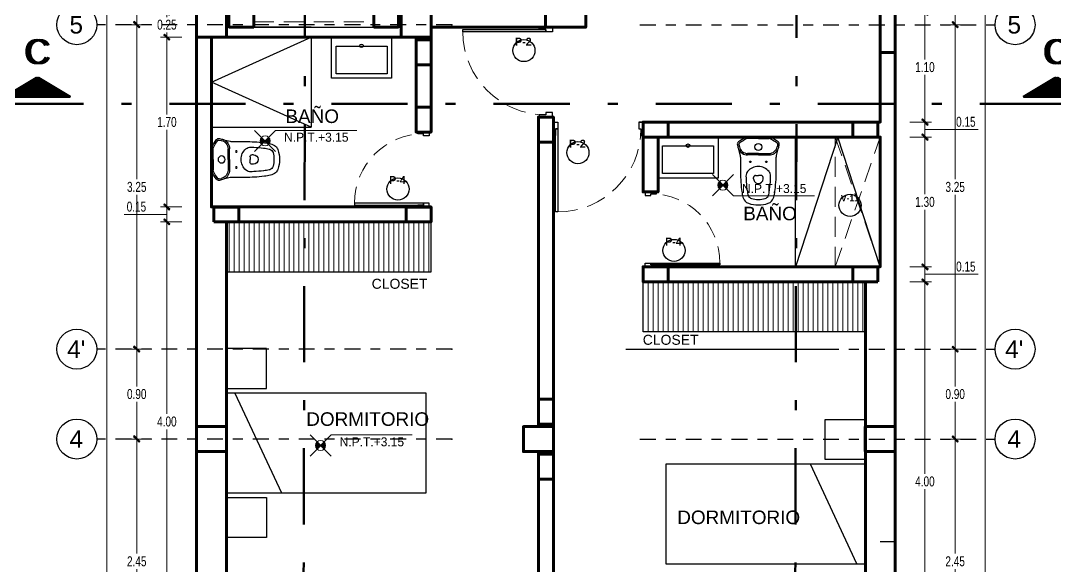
# Model space of a CAD drawing. Header units: millimetres. Extents: x 10612.9 to 10705, y -16533.4 to -16503.9.
# Drawn here: x 10623.36 to 10633.73, y -16522.4 to -16516.94 of the extents above; entities that cross this region are included whole.
import ezdxf
from ezdxf.enums import TextEntityAlignment as Align

# ---------------------------------------------------------------- set-up
doc = ezdxf.new("R2010")
doc.units = ezdxf.units.MM
for name, pattern in [('DASHDOTX2', [50.8, 25.4, -12.7, 0, -12.7]), ('HIDDEN', [0.375, 0.25, -0.125]), ('Punto & Rayas', [0.335139, 0.15875, -0.088194, 0, -0.088194])]:
    doc.linetypes.add(name, pattern=pattern)
doc.layers.add('0.2', color=2, linetype='Continuous')
doc.layers.add('Nuevo_Estructura - Forjados', color=7, linetype='Continuous')
for name, color, linetype, lineweight in [('0.6', 252, 'Continuous', 50), ('01_GRIS 250', 250, 'Continuous', 9), ('COLUMNAS', 6, 'Continuous', 20), ('Muro Alto', 1, 'Continuous', 80), ('Muro sin techar', 160, 'Continuous', 40), ('p2', 53, 'Continuous', 20), ('TEXTO AMBIENTES', 7, 'Continuous', 9)]:
    doc.layers.add(name, color=color, linetype=linetype, lineweight=lineweight)
doc.layers.add('Nuevo_Estructura - Forjados_Pluma_Nº__209', color=7, linetype='Continuous', lineweight=30, true_color=0x3e4f7b)
doc.layers.add('Nuevo_Estructura - Forjados_Pluma_Nº__219', color=7, linetype='Continuous', lineweight=13, true_color=0x404b6a)
doc.styles.add('arial narrow', font='ARIALNI.TTF')
doc.styles.add('Estilo_Generado_1', font='arial.ttf')
doc.styles.add('mahico', font='GOTHIC.TTF', dxfattribs={"width": 0.75})
doc.styles.add('style1', font='arial.ttf')
doc.styles.add('stylus', font='stylu.ttf')
doc.styles.add('TEXTO PRINCIPAL', font='swissek.ttf', dxfattribs={"height": 0.15})
doc.dimstyles.new('Copia de 50 P', dxfattribs={"dimtxt": 0.1, "dimasz": 0.01, "dimexe": 0.065, "dimexo": 0.0625, "dimgap": 0.025, "dimtad": 1, "dimtih": 1, "dimtoh": 1, "dimzin": 0, "dimdsep": 46, "dimtxsty": 'mahico', "dimblk": 'pa cotas', "dimcen": 0.09, "dimdle": 0.3, "dimclrd": 256, "dimclre": 256, "dimclrt": 256, "dimadec": 0, "dimazin": 0, "dimtfac": 1, "dimtofl": 0, "dimtmove": 0, "dimatfit": 3, "dimfxl": 0.15, "dimfxlon": 1, "dimtolj": 1, "dimtzin": 0, "dimlwd": 5, "dimlwe": 5, "dimarcsym": 0})

# ---------------------------------------------------------------- blocks, each defined once
blk = doc.blocks.new('puertas sss')
at = {"color": 244, "true_color": 0x991b1e}
for p, q in [((2962.35, 159.017), (2962.215, 159.017)), ((2962.215, 159.017), (2962.215, 158.972)), ((2962.35, 159.017), (2962.215, 159.017)), ((2962.35, 158.994), (2962.35, 159.017)), ((2962.215, 158.972), (2962.282, 158.972)), ((2962.282, 158.972), (2962.282, 158.994)), ((2962.282, 158.994), (2962.35, 158.994)), ((2962.215, 158.117), (2962.215, 158.162)), ((2962.215, 158.162), (2962.282, 158.162)), ((2962.35, 158.117), (2962.215, 158.117)), ((2962.35, 158.117), (2962.215, 158.117)), ((2962.282, 158.162), (2962.282, 158.139)), ((2962.282, 158.139), (2962.282, 158.162)), ((2962.282, 158.162), (2963.115, 158.162)), ((2962.282, 158.139), (2962.35, 158.139)), ((2963.115, 158.139), (2962.282, 158.139)), ((2962.35, 158.139), (2962.35, 158.117)), ((2963.115, 158.162), (2963.115, 158.139))]:
    blk.add_line(p, q, dxfattribs=at)
at = {"color": 244, "linetype": 'HIDDEN', "lineweight": 9, "ltscale": 0.8, "true_color": 0x991b1e}
blk.add_arc((2962.282, 158.162), 0.833, 0, 90, dxfattribs=at)
blk = doc.blocks.new('dfbdb')
at = {"elevation": 0}
for points in [[(3106.067, -99.512), (3106.067, -98.842), (3106.527, -98.842), (3106.527, -99.512)], [(3106.167, -99.462), (3106.167, -98.892), (3106.477, -98.892), (3106.477, -99.462)]]:
    blk.add_lwpolyline(points, close=True, dxfattribs=at)
blk.add_circle((3106.164, -99.177, 0), 0.02)
blk = doc.blocks.new('ino')
at = {"extrusion": (-0.000695462, -1.32202e-15, 1)}
for p, q in [((2966.547, 159.634, 0), (2966.547, 159.742, 0)), ((2966.606, 159.828, 0), (2966.63, 159.823, 0)), ((2966.697, 159.634, 0), (2966.697, 159.74, 0)), ((2966.712, 159.634, 0), (2966.712, 159.74, 0)), ((2966.917, 159.661, 0), (2966.917, 159.634, 0)), ((2966.952, 159.681, 0), (2966.937, 159.681, 0)), ((2966.547, 159.634, 0), (2966.547, 159.525, 0)), ((2966.697, 159.634, 0), (2966.697, 159.527, 0)), ((2966.712, 159.634, 0), (2966.712, 159.527, 0)), ((2966.917, 159.607, 0), (2966.917, 159.634, 0)), ((2966.952, 159.587, 0), (2966.937, 159.587, 0)), ((2966.606, 159.439, 0), (2966.63, 159.444, 0))]:
    blk.add_line(p, q, dxfattribs=at)
at = {"extrusion": (-0.000695462, -1.32202e-15, 1), "elevation": -2.063}
blk.add_lwpolyline([(2967.173, 159.767, 0.105815), (2967.12, 159.792, 0.021734), (2967.06, 159.802, 0.017071), (2966.958, 159.811, 0.008371), (2966.871, 159.814), (2966.735, 159.814, -0.060284), (2966.716, 159.816), (2966.651, 159.832, 0.050432), (2966.632, 159.838), (2966.609, 159.843, 0.296342), (2966.58, 159.832, 0.045212), (2966.534, 159.755, 0.112247), (2966.531, 159.742), (2966.531, 159.634), (2966.531, 159.525, 0.112247), (2966.534, 159.513, 0.045212), (2966.58, 159.435, 0.296342), (2966.609, 159.424), (2966.632, 159.429, 0.049523), (2966.651, 159.435), (2966.652, 159.436), (2966.716, 159.451, -0.060284), (2966.735, 159.454), (2966.871, 159.454, 0.008371), (2966.958, 159.457, 0.017071), (2967.06, 159.466, 0.021734), (2967.12, 159.476, 0.105815), (2967.173, 159.501, 0.128647), (2967.195, 159.535, 0.084162), (2967.211, 159.634, 0.083997), (2967.195, 159.733, 0.128647)], format="xyb", close=True, dxfattribs=at)
at = {"extrusion": (-0.000695462, -1.32202e-15, 1)}
for centre, radius in [((2966.631, 159.634, -2.063), 0.035), ((2966.631, 159.634, -2.063), 0.035), ((2966.78, 159.714, -2.063), 0.0075), ((2966.78, 159.554, -2.063), 0.0075)]:
    blk.add_circle(centre, radius, dxfattribs=at)
for centre, radius, start, end in [((2966.559, 159.742, -2.063), 0.013, 154.382, 180), ((2966.985, 159.538, -2.063), 0.485, 144.0272, 154.382), ((2966.603, 159.816, -2.063), 0.013, 78, 144.0272), ((2966.611, 159.74, -2.063), 0.085, 0, 78), ((2966.611, 159.74, -2.063), 0.1, 0, 66.4517), ((2966.967, 159.634, -2.063), 0.14, 130.1762, 180.0038), ((2966.921, 159.687, -2.063), 0.07, 87.777, 130.0983), ((2966.825, 157.214, -2.063), 2.545, 87.0658, 87.777), ((2966.877, 158.313, -2.063), 1.445, 83.0015, 86.9136), ((2966.975, 159.107, -2.063), 0.645, 78.0475, 83.0279), ((2967.088, 159.655, -2.063), 0.085, 72.2801, 76.8274), ((2966.936, 159.661, -2.063), 0.02, 90, 180), ((2966.951, 159.634, -2.063), 0.047, 0, 90), ((2967.099, 159.689, -2.063), 0.05, 15.6837, 72.2801), ((2966.91, 159.636, -2.063), 0.246, 359.56, 15.6385), ((2966.966, 159.634, -2.063), 0.14, 180, 229.9017), ((2966.936, 159.607, -2.063), 0.02, 180, 270), ((2966.951, 159.634, -2.063), 0.047, 270, 0), ((2967.088, 159.612, -2.063), 0.085, 283.1726, 287.7199), ((2967.099, 159.579, -2.063), 0.05, 287.7199, 344.3163), ((2966.911, 159.631, -2.063), 0.245, 344.3163, 0.4411), ((2966.559, 159.525, -2.063), 0.013, 180, 205.618), ((2966.985, 159.729, -2.063), 0.485, 205.618, 215.9728), ((2966.603, 159.452, -2.063), 0.013, 215.9728, 282), ((2966.611, 159.527, -2.063), 0.085, 282, 0), ((2966.611, 159.527, -2.063), 0.1, 293.3405, 0), ((2966.921, 159.58, -2.063), 0.07, 229.9017, 272.223), ((2966.825, 162.053, -2.063), 2.545, 272.223, 272.9342), ((2966.877, 160.954, -2.063), 1.445, 273.0864, 276.9985), ((2966.975, 160.16, -2.063), 0.645, 276.9721, 281.9525)]:
    blk.add_arc(centre, radius, start, end, dxfattribs=at)
blk = doc.blocks.new('A$C25241A85')
at = {"layer": 'p2', "lineweight": 9}
h = blk.add_hatch(color=256, dxfattribs=at)
h.paths.add_polyline_path([(0.071, 0.141, 0.198912), (0.056, 0.106, 0.198912), (0.071, 0.071), (0.106, 0.106)])
h.paths.add_polyline_path([(0.106, 0.106), (0.141, 0.071, 0.198912), (0.156, 0.106, 0.198912), (0.141, 0.141)])
at = {"layer": 'p2'}
blk.add_line((0.212, 0), (0, 0.212), dxfattribs=at)
blk.add_lwpolyline([(1.024, 0.212), (0.212, 0.212), (0, 0)], dxfattribs=at)
blk.add_circle((0.106, 0.106), 0.05, dxfattribs=at)
blk = doc.blocks.new('REVREER')
at = {"layer": 'COLUMNAS', "color": 1, "lineweight": 80, "ltscale": 0.2}
for points in [[(10629.823, -16637.704), (10630.123, -16637.704), (10630.123, -16637.954), (10629.823, -16637.954)], [(10631.873, -16637.704), (10632.173, -16637.704), (10632.173, -16637.954), (10631.873, -16637.954)], [(10633.321, -16637.704), (10633.321, -16637.854), (10633.723, -16637.854), (10633.723, -16637.704)], [(10636.673, -16638.106), (10636.823, -16638.106), (10636.823, -16637.704), (10636.673, -16637.704)], [(10630.123, -16641.854), (10629.823, -16641.854), (10629.823, -16642.104), (10630.123, -16642.104)], [(10633.098, -16641.854), (10633.398, -16641.854), (10633.398, -16642.104), (10633.098, -16642.104)], [(10636.823, -16641.854), (10636.523, -16641.854), (10636.523, -16642.104), (10636.823, -16642.104)]]:
    blk.add_lwpolyline(points, close=True, dxfattribs=at)
at = {"layer": 'Muro Alto', "color": 6, "linetype": 'HIDDEN', "lineweight": 60}
for points in [[(10630.398, -16637.854), (10630.398, -16637.704), (10630.148, -16637.704), (10630.148, -16637.854)], [(10631.848, -16637.854), (10631.848, -16637.704), (10631.598, -16637.704), (10631.598, -16637.854)], [(10632.024, -16638.229), (10632.174, -16638.229), (10632.174, -16637.979), (10632.024, -16637.979)], [(10632.023, -16638.904), (10632.173, -16638.904), (10632.173, -16638.654), (10632.023, -16638.654)], [(10633.248, -16639.004), (10633.398, -16639.004), (10633.398, -16638.754), (10633.248, -16638.754)], [(10634.548, -16638.954), (10634.548, -16638.804), (10634.298, -16638.804), (10634.298, -16638.954)], [(10636.648, -16638.954), (10636.648, -16638.804), (10636.398, -16638.804), (10636.398, -16638.954)], [(10630.248, -16639.804), (10630.248, -16639.654), (10629.998, -16639.654), (10629.998, -16639.804)], [(10632.173, -16639.804), (10632.173, -16639.654), (10631.923, -16639.654), (10631.923, -16639.804)], [(10634.548, -16640.404), (10634.548, -16640.254), (10634.298, -16640.254), (10634.298, -16640.404)], [(10636.648, -16640.404), (10636.648, -16640.254), (10636.398, -16640.254), (10636.398, -16640.404)], [(10633.248, -16641.829), (10633.398, -16641.829), (10633.398, -16641.579), (10633.248, -16641.579)], [(10633.248, -16642.379), (10633.398, -16642.379), (10633.398, -16642.129), (10633.248, -16642.129)]]:
    blk.add_lwpolyline(points, close=True, dxfattribs=at)
blk = doc.blocks.new('*X335')
at = {"color": 0}
for p, q in [((-18.3713, 8.7321), (-18.3299, 8.7735)), ((-18.366, 8.7409), (-18.3299, 8.777)), ((-18.3607, 8.7498), (-18.3299, 8.7806)), ((-18.3554, 8.7586), (-18.3299, 8.7841)), ((-18.3501, 8.7674), (-18.3299, 8.7877)), ((-18.3448, 8.7763), (-18.3299, 8.7912)), ((-18.3395, 8.7851), (-18.3299, 8.7947)), ((-18.3342, 8.794), (-18.3299, 8.7983)), ((-18.3892, 8.7), (-18.3299, 8.7594)), ((-18.3879, 8.6978), (-18.3299, 8.7558)), ((-18.3872, 8.7056), (-18.3299, 8.7629)), ((-18.3866, 8.6956), (-18.3299, 8.7523)), ((-18.3853, 8.6934), (-18.3299, 8.7488)), ((-18.3839, 8.6912), (-18.3299, 8.7452)), ((-18.3826, 8.689), (-18.3299, 8.7417)), ((-18.3819, 8.7144), (-18.3299, 8.7664)), ((-18.3766, 8.7232), (-18.3299, 8.77)), ((-18.3813, 8.6868), (-18.3299, 8.7382)), ((-18.3799, 8.6846), (-18.3299, 8.7346)), ((-18.3786, 8.6824), (-18.3299, 8.7311)), ((-18.3773, 8.6801), (-18.3299, 8.7276)), ((-18.376, 8.6779), (-18.3299, 8.724)), ((-18.3746, 8.6757), (-18.3299, 8.7205)), ((-18.3733, 8.6735), (-18.3299, 8.7169)), ((-18.372, 8.6713), (-18.3299, 8.7134)), ((-18.3707, 8.6691), (-18.3299, 8.7099)), ((-18.3693, 8.6669), (-18.3299, 8.7063)), ((-18.368, 8.6647), (-18.3299, 8.7028)), ((-18.3667, 8.6625), (-18.3299, 8.6993)), ((-18.3654, 8.6603), (-18.3299, 8.6957)), ((-18.364, 8.658), (-18.3299, 8.6922)), ((-18.3627, 8.6558), (-18.3299, 8.6887)), ((-18.3614, 8.6536), (-18.3299, 8.6851)), ((-18.3601, 8.6514), (-18.3299, 8.6816)), ((-18.3587, 8.6492), (-18.3299, 8.6781)), ((-18.3574, 8.647), (-18.3299, 8.6745)), ((-18.3561, 8.6448), (-18.3299, 8.671)), ((-18.3548, 8.6426), (-18.3299, 8.6674)), ((-18.3534, 8.6404), (-18.3299, 8.6639)), ((-18.3521, 8.6382), (-18.3299, 8.6604)), ((-18.3508, 8.6359), (-18.3299, 8.6568)), ((-18.3495, 8.6337), (-18.3299, 8.6533)), ((-18.3481, 8.6315), (-18.3299, 8.6498)), ((-18.3468, 8.6293), (-18.3299, 8.6462)), ((-18.3455, 8.6271), (-18.3299, 8.6427)), ((-18.3442, 8.6249), (-18.3299, 8.6392)), ((-18.3428, 8.6227), (-18.3299, 8.6356)), ((-18.3415, 8.6205), (-18.3299, 8.6321)), ((-18.3402, 8.6183), (-18.3299, 8.6286)), ((-18.3388, 8.6161), (-18.3299, 8.625)), ((-18.3375, 8.6139), (-18.3299, 8.6215)), ((-18.3362, 8.6116), (-18.3299, 8.6179)), ((-18.3349, 8.6094), (-18.3299, 8.6144)), ((-18.3335, 8.6072), (-18.3299, 8.6109)), ((-18.3322, 8.605), (-18.3299, 8.6073)), ((-18.3309, 8.6028), (-18.3299, 8.6038))]:
    blk.add_line(p, q, dxfattribs=at)
blk = doc.blocks.new('INDC')
at = {"layer": '0.6', "linetype": 'DASHDOTX2', "ltscale": 0.005}
blk.add_line((-0.0202, -0.0891), (-0.0202, 0.0893), dxfattribs=at)
at = {"layer": '0.6'}
blk.add_lwpolyline([(0, 0.0909), (0, -0.0909), (0.0545, 0)], close=True, dxfattribs=at)
at = {"xscale": -0.9085966123466278, "yscale": 0.9085966123466278, "zscale": 0.9085966123460401}
blk.add_blockref('*X335', (-16.6545, -7.9058), dxfattribs=at)
blk = doc.blocks.new('hjygfvdc')
at = {"layer": '0.6', "linetype": 'DASHDOTX2', "ltscale": 0.03}
for p, q in [((3030.343, 68.844), (3030.397, 92.839)), ((3035.269, 68.844), (3035.323, 92.839)), ((3027.388, 79.553), (3038.198, 79.553))]:
    blk.add_line(p, q, dxfattribs=at)
at = {"layer": '0.2'}
for p, xscale, yscale, zscale, rotation in [((3027.7, 79.624), 3.485268437144938, 3.485268437144938, 3.485268437144938, 90), ((3037.887, 79.624), -3.485268437144932, 3.485268437144932, 3.485268437144932, 270)]:
    blk.add_blockref('INDC', p, dxfattribs=dict(at, xscale=xscale, yscale=yscale, zscale=zscale, rotation=rotation))
at = {"color": 252, "style": 'TEXTO PRINCIPAL'}
for p in [(3027.703, 80.075), (3037.884, 80.075)]:
    blk.add_text('C', height=0.25, dxfattribs=at).set_placement(p, align=Align.MIDDLE)
blk = doc.blocks.new('pa cotas')
h = blk.add_hatch(color=256)
h.paths.add_polyline_path([(2.4, 3.1), (-3.1, -2.4), (-2.4, -3.1)])
h.paths.add_polyline_path([(3.1, 2.4), (2.4, 3.1), (-2.4, -3.1)])
blk.add_line((-2.4, -3.1), (2.4, 3.1))
blk.add_lwpolyline([(3.1, 2.4), (2.4, 3.1), (-3.1, -2.4), (-2.4, -3.1)], close=True)
blk = doc.blocks.new('*D659')
at = {"lineweight": 5, "transparency": 16777216}
for p, q in [((10599.703, -16552.193), (10599.488, -16552.193)), ((10599.553, -16552.203), (10599.553, -16562.116)), ((10599.553, -16572.183), (10599.553, -16562.271)), ((10599.553, -16572.193), (10599.488, -16572.193))]:
    blk.add_line(p, q, dxfattribs=at)
at = {"layer": 'Defpoints', "color": 0, "transparency": 16777216}
for p in [(10600.453, -16552.193), (10599.553, -16572.193), (10599.553, -16572.193)]:
    blk.add_point(p, dxfattribs=at)
at = {"lineweight": 5, "transparency": 16777216, "xscale": 0.01, "yscale": 0.01, "zscale": 0.01}
for p, rotation in [((10599.553, -16552.193), 90), ((10599.553, -16572.193), 270)]:
    blk.add_blockref('pa cotas', p, dxfattribs=dict(at, rotation=rotation))
at = {"transparency": 16777216, "insert": (10599.553, -16562.193), "char_height": 0.1, "attachment_point": 5, "style": 'mahico'}
blk.add_mtext('\\A1;20.00', dxfattribs=at)
blk = doc.blocks.new('Marcador de red estándar_2')
at = {"layer": 'Nuevo_Estructura - Forjados_Pluma_Nº__209', "color": 167, "linetype": 'Punto & Rayas', "lineweight": 30, "true_color": 0x3e4f7b}
for p, q in [((-0.942, 0), (-4.5, 0)), ((0.942, 0), (4.5, 0))]:
    blk.add_line(p, q, dxfattribs=at)
at = {"layer": 'Nuevo_Estructura - Forjados_Pluma_Nº__209', "color": 167, "linetype": 'Continuous', "lineweight": 30, "true_color": 0x3e4f7b}
for centre in [(-4.7, 0), (4.7, 0)]:
    blk.add_circle(centre, 0.2, dxfattribs=at)
at = {"layer": 'Nuevo_Estructura - Forjados_Pluma_Nº__209', "color": 167, "linetype": 'Punto & Rayas', "lineweight": 30, "true_color": 0x3e4f7b}
blk.add_point((0.942, 0), dxfattribs=at)
blk.add_point((0.942, 0), dxfattribs=at)
at = {"layer": 'Nuevo_Estructura - Forjados_Pluma_Nº__219', "color": 167, "lineweight": 13, "true_color": 0x404b6a, "style": 'Estilo_Generado_1'}
for tag, p in [('AC_MarkerText_1_0', (-4.7, -0.168)), ('AC_MarkerText_1_1', (4.7, -0.168))]:
    blk.add_attdef(tag, text='', height=0.175, rotation=180, dxfattribs=at).set_placement(p, align=Align.TOP_CENTER)
blk = doc.blocks.new('*D660')
at = {"lineweight": 5, "transparency": 16777216}
for p, q in [((10600.003, -16562.468), (10599.788, -16562.468)), ((10599.853, -16562.478), (10599.853, -16564.016)), ((10599.853, -16565.708), (10599.853, -16564.171)), ((10600.003, -16565.718), (10599.788, -16565.718))]:
    blk.add_line(p, q, dxfattribs=at)
at = {"layer": 'Defpoints', "color": 0, "transparency": 16777216}
for p in [(10600.453, -16562.468), (10599.853, -16565.718), (10600.453, -16565.718)]:
    blk.add_point(p, dxfattribs=at)
at = {"lineweight": 5, "transparency": 16777216, "xscale": 0.01, "yscale": 0.01, "zscale": 0.01}
for p, rotation in [((10599.853, -16562.468), 90), ((10599.853, -16565.718), 270)]:
    blk.add_blockref('pa cotas', p, dxfattribs=dict(at, rotation=rotation))
at = {"transparency": 16777216, "insert": (10599.853, -16564.093), "char_height": 0.1, "attachment_point": 5, "style": 'mahico'}
blk.add_mtext('\\A1;3.25', dxfattribs=at)
blk = doc.blocks.new('*D661')
at = {"lineweight": 5, "transparency": 16777216}
for p, q in [((10600.003, -16565.718), (10599.788, -16565.718)), ((10599.853, -16565.728), (10599.853, -16566.091)), ((10599.853, -16566.608), (10599.853, -16566.246)), ((10600.003, -16566.618), (10599.788, -16566.618))]:
    blk.add_line(p, q, dxfattribs=at)
at = {"layer": 'Defpoints', "color": 0, "transparency": 16777216}
for p in [(10600.453, -16565.718), (10599.853, -16566.618), (10600.453, -16566.618)]:
    blk.add_point(p, dxfattribs=at)
at = {"lineweight": 5, "transparency": 16777216, "xscale": 0.01, "yscale": 0.01, "zscale": 0.01}
for p, rotation in [((10599.853, -16565.718), 90), ((10599.853, -16566.618), 270)]:
    blk.add_blockref('pa cotas', p, dxfattribs=dict(at, rotation=rotation))
at = {"transparency": 16777216, "insert": (10599.853, -16566.168), "char_height": 0.1, "attachment_point": 5, "style": 'mahico'}
blk.add_mtext('\\A1;0.90', dxfattribs=at)
blk = doc.blocks.new('*D662')
at = {"lineweight": 5, "transparency": 16777216}
for p, q in [((10600.003, -16566.618), (10599.788, -16566.618)), ((10599.853, -16566.628), (10599.853, -16567.766)), ((10599.853, -16569.058), (10599.853, -16567.921)), ((10600.003, -16569.068), (10599.788, -16569.068))]:
    blk.add_line(p, q, dxfattribs=at)
at = {"layer": 'Defpoints', "color": 0, "transparency": 16777216}
for p in [(10600.453, -16566.618), (10599.853, -16569.068), (10600.453, -16569.068)]:
    blk.add_point(p, dxfattribs=at)
at = {"lineweight": 5, "transparency": 16777216, "xscale": 0.01, "yscale": 0.01, "zscale": 0.01}
for p, rotation in [((10599.853, -16566.618), 90), ((10599.853, -16569.068), 270)]:
    blk.add_blockref('pa cotas', p, dxfattribs=dict(at, rotation=rotation))
at = {"transparency": 16777216, "insert": (10599.853, -16567.843), "char_height": 0.1, "attachment_point": 5, "style": 'mahico'}
blk.add_mtext('\\A1;2.45', dxfattribs=at)
blk = doc.blocks.new('*D665')
at = {"lineweight": 5, "transparency": 16777216}
for p, q in [((10608.203, -16552.193), (10608.418, -16552.193)), ((10608.353, -16552.203), (10608.353, -16562.116)), ((10608.353, -16572.183), (10608.353, -16562.271)), ((10608.353, -16572.193), (10608.418, -16572.193))]:
    blk.add_line(p, q, dxfattribs=at)
at = {"layer": 'Defpoints', "color": 0, "transparency": 16777216}
for p in [(10607.453, -16552.193), (10608.353, -16572.193), (10608.353, -16572.193)]:
    blk.add_point(p, dxfattribs=at)
at = {"lineweight": 5, "transparency": 16777216, "xscale": 0.01, "yscale": 0.01, "zscale": 0.01}
for p, rotation in [((10608.353, -16552.193), 90), ((10608.353, -16572.193), 270)]:
    blk.add_blockref('pa cotas', p, dxfattribs=dict(at, rotation=rotation))
at = {"transparency": 16777216, "insert": (10608.353, -16562.193), "char_height": 0.1, "attachment_point": 5, "style": 'mahico'}
blk.add_mtext('\\A1;20.00', dxfattribs=at)
blk = doc.blocks.new('*D670')
at = {"lineweight": 5, "transparency": 16777216}
for p, q in [((10607.903, -16560.418), (10608.118, -16560.418)), ((10608.053, -16560.428), (10608.053, -16561.366)), ((10608.053, -16562.458), (10608.053, -16561.521)), ((10607.903, -16562.468), (10608.118, -16562.468))]:
    blk.add_line(p, q, dxfattribs=at)
at = {"layer": 'Defpoints', "color": 0, "transparency": 16777216}
for p in [(10607.453, -16560.418), (10607.453, -16562.468), (10608.053, -16562.468)]:
    blk.add_point(p, dxfattribs=at)
at = {"lineweight": 5, "transparency": 16777216, "xscale": 0.01, "yscale": 0.01, "zscale": 0.01}
for p, rotation in [((10608.053, -16560.418), 90), ((10608.053, -16562.468), 270)]:
    blk.add_blockref('pa cotas', p, dxfattribs=dict(at, rotation=rotation))
at = {"transparency": 16777216, "insert": (10608.053, -16561.443), "char_height": 0.1, "attachment_point": 5, "style": 'mahico'}
blk.add_mtext('\\A1;2.05', dxfattribs=at)
blk = doc.blocks.new('*D671')
at = {"lineweight": 5, "transparency": 16777216}
for p, q in [((10607.903, -16562.468), (10608.118, -16562.468)), ((10608.053, -16562.478), (10608.053, -16564.016)), ((10608.053, -16565.708), (10608.053, -16564.171)), ((10607.903, -16565.718), (10608.118, -16565.718))]:
    blk.add_line(p, q, dxfattribs=at)
at = {"layer": 'Defpoints', "color": 0, "transparency": 16777216}
for p in [(10607.453, -16562.468), (10607.453, -16565.718), (10608.053, -16565.718)]:
    blk.add_point(p, dxfattribs=at)
at = {"lineweight": 5, "transparency": 16777216, "xscale": 0.01, "yscale": 0.01, "zscale": 0.01}
for p, rotation in [((10608.053, -16562.468), 90), ((10608.053, -16565.718), 270)]:
    blk.add_blockref('pa cotas', p, dxfattribs=dict(at, rotation=rotation))
at = {"transparency": 16777216, "insert": (10608.053, -16564.093), "char_height": 0.1, "attachment_point": 5, "style": 'mahico'}
blk.add_mtext('\\A1;3.25', dxfattribs=at)
blk = doc.blocks.new('*D672')
at = {"lineweight": 5, "transparency": 16777216}
for p, q in [((10607.903, -16565.718), (10608.118, -16565.718)), ((10608.053, -16565.728), (10608.053, -16566.091)), ((10608.053, -16566.608), (10608.053, -16566.246)), ((10607.903, -16566.618), (10608.118, -16566.618))]:
    blk.add_line(p, q, dxfattribs=at)
at = {"layer": 'Defpoints', "color": 0, "transparency": 16777216}
for p in [(10607.453, -16565.718), (10607.453, -16566.618), (10608.053, -16566.618)]:
    blk.add_point(p, dxfattribs=at)
at = {"lineweight": 5, "transparency": 16777216, "xscale": 0.01, "yscale": 0.01, "zscale": 0.01}
for p, rotation in [((10608.053, -16565.718), 90), ((10608.053, -16566.618), 270)]:
    blk.add_blockref('pa cotas', p, dxfattribs=dict(at, rotation=rotation))
at = {"transparency": 16777216, "insert": (10608.053, -16566.168), "char_height": 0.1, "attachment_point": 5, "style": 'mahico'}
blk.add_mtext('\\A1;0.90', dxfattribs=at)
blk = doc.blocks.new('*D673')
at = {"lineweight": 5, "transparency": 16777216}
for p, q in [((10607.903, -16566.618), (10608.118, -16566.618)), ((10608.053, -16566.628), (10608.053, -16567.766)), ((10608.053, -16569.058), (10608.053, -16567.921)), ((10607.903, -16569.068), (10608.118, -16569.068))]:
    blk.add_line(p, q, dxfattribs=at)
at = {"layer": 'Defpoints', "color": 0, "transparency": 16777216}
for p in [(10607.453, -16566.618), (10607.453, -16569.068), (10608.053, -16569.068)]:
    blk.add_point(p, dxfattribs=at)
at = {"lineweight": 5, "transparency": 16777216, "xscale": 0.01, "yscale": 0.01, "zscale": 0.01}
for p, rotation in [((10608.053, -16566.618), 90), ((10608.053, -16569.068), 270)]:
    blk.add_blockref('pa cotas', p, dxfattribs=dict(at, rotation=rotation))
at = {"transparency": 16777216, "insert": (10608.053, -16567.843), "char_height": 0.1, "attachment_point": 5, "style": 'mahico'}
blk.add_mtext('\\A1;2.45', dxfattribs=at)
blk = doc.blocks.new('*D686')
at = {"lineweight": 5, "transparency": 16777216}
for p, q in [((10600.003, -16560.418), (10599.788, -16560.418)), ((10599.853, -16560.428), (10599.853, -16561.366)), ((10599.853, -16562.458), (10599.853, -16561.521)), ((10600.003, -16562.468), (10599.788, -16562.468))]:
    blk.add_line(p, q, dxfattribs=at)
at = {"layer": 'Defpoints', "color": 0, "transparency": 16777216}
for p in [(10600.453, -16560.418), (10599.853, -16562.468), (10600.453, -16562.468)]:
    blk.add_point(p, dxfattribs=at)
at = {"lineweight": 5, "transparency": 16777216, "xscale": 0.01, "yscale": 0.01, "zscale": 0.01}
for p, rotation in [((10599.853, -16560.418), 90), ((10599.853, -16562.468), 270)]:
    blk.add_blockref('pa cotas', p, dxfattribs=dict(at, rotation=rotation))
at = {"transparency": 16777216, "insert": (10599.853, -16561.443), "char_height": 0.1, "attachment_point": 5, "style": 'mahico'}
blk.add_mtext('\\A1;2.05', dxfattribs=at)
blk = doc.blocks.new('*D915')
at = {"lineweight": 5, "transparency": 16777216}
for p, q in [((10632.271, -16516.854), (10632.486, -16516.854)), ((10632.421, -16516.864), (10632.421, -16517.327)), ((10632.421, -16517.944), (10632.421, -16517.482)), ((10632.271, -16517.954), (10632.486, -16517.954))]:
    blk.add_line(p, q, dxfattribs=at)
at = {"layer": 'Defpoints', "color": 0, "transparency": 16777216}
for p in [(10630.473, -16516.854), (10631.948, -16517.954), (10632.421, -16517.954)]:
    blk.add_point(p, dxfattribs=at)
at = {"lineweight": 5, "transparency": 16777216, "xscale": 0.01, "yscale": 0.01, "zscale": 0.01}
for p, rotation in [((10632.421, -16516.854), 90), ((10632.421, -16517.954), 270)]:
    blk.add_blockref('pa cotas', p, dxfattribs=dict(at, rotation=rotation))
at = {"transparency": 16777216, "insert": (10632.421, -16517.404), "char_height": 0.1, "attachment_point": 5, "style": 'mahico'}
blk.add_mtext('\\A1;1.10', dxfattribs=at)
blk = doc.blocks.new('*D916')
at = {"lineweight": 5, "transparency": 16777216}
for p, q in [((10632.271, -16517.954), (10632.486, -16517.954)), ((10632.421, -16517.964), (10632.421, -16518.094)), ((10632.271, -16518.104), (10632.486, -16518.104)), ((10632.421, -16518.029), (10632.708, -16518.029)), ((10632.708, -16518.029), (10632.953, -16518.029))]:
    blk.add_line(p, q, dxfattribs=at)
at = {"layer": 'Defpoints', "color": 0, "transparency": 16777216}
for p in [(10631.948, -16517.954), (10631.973, -16518.104), (10632.421, -16518.104)]:
    blk.add_point(p, dxfattribs=at)
at = {"lineweight": 5, "transparency": 16777216, "xscale": 0.01, "yscale": 0.01, "zscale": 0.01}
for p, rotation in [((10632.421, -16517.954), 90), ((10632.421, -16518.104), 270)]:
    blk.add_blockref('pa cotas', p, dxfattribs=dict(at, rotation=rotation))
at = {"transparency": 16777216, "insert": (10632.831, -16517.952), "char_height": 0.1, "attachment_point": 5, "style": 'mahico'}
blk.add_mtext('\\A1;0.15', dxfattribs=at)
blk = doc.blocks.new('*D917')
at = {"lineweight": 5, "transparency": 16777216}
for p, q in [((10632.271, -16518.104), (10632.486, -16518.104)), ((10632.421, -16518.114), (10632.421, -16518.677)), ((10632.421, -16519.394), (10632.421, -16518.832)), ((10632.271, -16519.404), (10632.486, -16519.404))]:
    blk.add_line(p, q, dxfattribs=at)
at = {"layer": 'Defpoints', "color": 0, "transparency": 16777216}
for p in [(10631.973, -16518.104), (10631.948, -16519.404), (10632.421, -16519.404)]:
    blk.add_point(p, dxfattribs=at)
at = {"lineweight": 5, "transparency": 16777216, "xscale": 0.01, "yscale": 0.01, "zscale": 0.01}
for p, rotation in [((10632.421, -16518.104), 90), ((10632.421, -16519.404), 270)]:
    blk.add_blockref('pa cotas', p, dxfattribs=dict(at, rotation=rotation))
at = {"transparency": 16777216, "insert": (10632.421, -16518.754), "char_height": 0.1, "attachment_point": 5, "style": 'mahico'}
blk.add_mtext('\\A1;1.30', dxfattribs=at)
blk = doc.blocks.new('*D918')
at = {"lineweight": 5, "transparency": 16777216}
for p, q in [((10632.271, -16519.404), (10632.486, -16519.404)), ((10632.421, -16519.414), (10632.421, -16519.544)), ((10632.271, -16519.554), (10632.486, -16519.554)), ((10632.421, -16519.479), (10632.708, -16519.479)), ((10632.708, -16519.479), (10632.953, -16519.479))]:
    blk.add_line(p, q, dxfattribs=at)
at = {"layer": 'Defpoints', "color": 0, "transparency": 16777216}
for p in [(10631.948, -16519.404), (10631.823, -16519.554), (10632.421, -16519.554)]:
    blk.add_point(p, dxfattribs=at)
at = {"lineweight": 5, "transparency": 16777216, "xscale": 0.01, "yscale": 0.01, "zscale": 0.01}
for p, rotation in [((10632.421, -16519.404), 90), ((10632.421, -16519.554), 270)]:
    blk.add_blockref('pa cotas', p, dxfattribs=dict(at, rotation=rotation))
at = {"transparency": 16777216, "insert": (10632.831, -16519.402), "char_height": 0.1, "attachment_point": 5, "style": 'mahico'}
blk.add_mtext('\\A1;0.15', dxfattribs=at)
blk = doc.blocks.new('*D919')
at = {"lineweight": 5, "transparency": 16777216}
for p, q in [((10632.271, -16519.554), (10632.486, -16519.554)), ((10632.421, -16519.564), (10632.421, -16521.477)), ((10632.421, -16523.544), (10632.421, -16521.632)), ((10632.271, -16523.554), (10632.486, -16523.554))]:
    blk.add_line(p, q, dxfattribs=at)
at = {"layer": 'Defpoints', "color": 0, "transparency": 16777216}
for p in [(10631.823, -16519.554), (10631.823, -16523.554), (10632.421, -16523.554)]:
    blk.add_point(p, dxfattribs=at)
at = {"lineweight": 5, "transparency": 16777216, "xscale": 0.01, "yscale": 0.01, "zscale": 0.01}
for p, rotation in [((10632.421, -16519.554), 90), ((10632.421, -16523.554), 270)]:
    blk.add_blockref('pa cotas', p, dxfattribs=dict(at, rotation=rotation))
at = {"transparency": 16777216, "insert": (10632.421, -16521.554), "char_height": 0.1, "attachment_point": 5, "style": 'mahico'}
blk.add_mtext('\\A1;4.00', dxfattribs=at)
blk = doc.blocks.new('*D935')
at = {"lineweight": 5, "transparency": 16777216}
for p, q in [((10624.976, -16516.854), (10624.761, -16516.854)), ((10624.826, -16516.864), (10624.826, -16516.902)), ((10624.826, -16517.094), (10624.826, -16517.057)), ((10624.976, -16517.104), (10624.761, -16517.104))]:
    blk.add_line(p, q, dxfattribs=at)
at = {"layer": 'Defpoints', "color": 0, "transparency": 16777216}
for p in [(10625.123, -16516.854), (10624.826, -16517.104), (10625.273, -16517.104)]:
    blk.add_point(p, dxfattribs=at)
at = {"lineweight": 5, "transparency": 16777216, "xscale": 0.01, "yscale": 0.01, "zscale": 0.01}
for p, rotation in [((10624.826, -16516.854), 90), ((10624.826, -16517.104), 270)]:
    blk.add_blockref('pa cotas', p, dxfattribs=dict(at, rotation=rotation))
at = {"transparency": 16777216, "insert": (10624.826, -16516.979), "char_height": 0.1, "attachment_point": 5, "style": 'mahico'}
blk.add_mtext('\\A1;0.25', dxfattribs=at)
blk = doc.blocks.new('*D936')
at = {"lineweight": 5, "transparency": 16777216}
for p, q in [((10624.976, -16517.104), (10624.761, -16517.104)), ((10624.826, -16517.114), (10624.826, -16517.877)), ((10624.826, -16518.794), (10624.826, -16518.032)), ((10624.976, -16518.804), (10624.761, -16518.804))]:
    blk.add_line(p, q, dxfattribs=at)
at = {"layer": 'Defpoints', "color": 0, "transparency": 16777216}
for p in [(10625.273, -16517.104), (10624.826, -16518.804), (10625.273, -16518.804)]:
    blk.add_point(p, dxfattribs=at)
at = {"lineweight": 5, "transparency": 16777216, "xscale": 0.01, "yscale": 0.01, "zscale": 0.01}
for p, rotation in [((10624.826, -16517.104), 90), ((10624.826, -16518.804), 270)]:
    blk.add_blockref('pa cotas', p, dxfattribs=dict(at, rotation=rotation))
at = {"transparency": 16777216, "insert": (10624.826, -16517.954), "char_height": 0.1, "attachment_point": 5, "style": 'mahico'}
blk.add_mtext('\\A1;1.70', dxfattribs=at)
blk = doc.blocks.new('*D937')
at = {"lineweight": 5, "transparency": 16777216}
for p, q in [((10624.976, -16518.804), (10624.761, -16518.804)), ((10624.826, -16518.814), (10624.826, -16518.944)), ((10624.643, -16518.879), (10624.399, -16518.879)), ((10624.826, -16518.879), (10624.643, -16518.879)), ((10624.976, -16518.954), (10624.761, -16518.954))]:
    blk.add_line(p, q, dxfattribs=at)
at = {"layer": 'Defpoints', "color": 0, "transparency": 16777216}
for p in [(10625.273, -16518.804), (10624.826, -16518.954), (10625.423, -16518.954)]:
    blk.add_point(p, dxfattribs=at)
at = {"lineweight": 5, "transparency": 16777216, "xscale": 0.01, "yscale": 0.01, "zscale": 0.01}
for p, rotation in [((10624.826, -16518.804), 90), ((10624.826, -16518.954), 270)]:
    blk.add_blockref('pa cotas', p, dxfattribs=dict(at, rotation=rotation))
at = {"transparency": 16777216, "insert": (10624.521, -16518.802), "char_height": 0.1, "attachment_point": 5, "style": 'mahico'}
blk.add_mtext('\\A1;0.15', dxfattribs=at)
blk = doc.blocks.new('*D938')
at = {"lineweight": 5, "transparency": 16777216}
for p, q in [((10624.976, -16518.954), (10624.761, -16518.954)), ((10624.826, -16518.964), (10624.826, -16520.877)), ((10624.826, -16522.944), (10624.826, -16521.032)), ((10624.976, -16522.954), (10624.761, -16522.954))]:
    blk.add_line(p, q, dxfattribs=at)
at = {"layer": 'Defpoints', "color": 0, "transparency": 16777216}
for p in [(10625.423, -16518.954), (10624.826, -16522.954), (10627.073, -16522.954)]:
    blk.add_point(p, dxfattribs=at)
at = {"lineweight": 5, "transparency": 16777216, "xscale": 0.01, "yscale": 0.01, "zscale": 0.01}
for p, rotation in [((10624.826, -16518.954), 90), ((10624.826, -16522.954), 270)]:
    blk.add_blockref('pa cotas', p, dxfattribs=dict(at, rotation=rotation))
at = {"transparency": 16777216, "insert": (10624.826, -16520.954), "char_height": 0.1, "attachment_point": 5, "style": 'mahico'}
blk.add_mtext('\\A1;4.00', dxfattribs=at)
blk = doc.blocks.new('fdvfvfdvdf')
blk.add_line((10604.753, -16565.718), (10606.779, -16565.718))
at = {"layer": 'Nuevo_Estructura - Forjados', "color": 8, "linetype": 'Continuous', "lineweight": 15}
ref = blk.add_blockref('Marcador de red estándar_2', (10603.953, -16562.468), dxfattribs=dict(at, rotation=180))
ref.add_attrib('AC_MarkerText_1', '5', dxfattribs={"layer": 'Nuevo_Estructura - Forjados_Pluma_Nº__219', "color": 167, "lineweight": 13, "true_color": 0x404b6a, "height": 0.175, "style": 'Estilo_Generado_1'}).set_placement((10608.645, -16562.381), align=Align.TOP_CENTER)
ref.add_attrib('AC_MarkerText_1_1', '5', dxfattribs={"layer": 'Nuevo_Estructura - Forjados_Pluma_Nº__219', "color": 167, "lineweight": 13, "true_color": 0x404b6a, "height": 0.175, "style": 'Estilo_Generado_1'}).set_placement((10599.247, -16562.381), align=Align.TOP_CENTER)
ref = blk.add_blockref('Marcador de red estándar_2', (10603.953, -16565.718), dxfattribs=dict(at, rotation=180))
ref.add_attrib('AC_MarkerText_1', "4'", dxfattribs={"layer": 'Nuevo_Estructura - Forjados_Pluma_Nº__219', "color": 167, "lineweight": 13, "true_color": 0x404b6a, "height": 0.175, "style": 'Estilo_Generado_1'}).set_placement((10608.645, -16565.631), align=Align.TOP_CENTER)
ref.add_attrib('AC_MarkerText_1_1', "4'", dxfattribs={"layer": 'Nuevo_Estructura - Forjados_Pluma_Nº__219', "color": 167, "lineweight": 13, "true_color": 0x404b6a, "height": 0.175, "style": 'Estilo_Generado_1'}).set_placement((10599.247, -16565.631), align=Align.TOP_CENTER)
ref = blk.add_blockref('Marcador de red estándar_2', (10603.953, -16566.618), dxfattribs=dict(at, rotation=180))
ref.add_attrib('AC_MarkerText_1', '4', dxfattribs={"layer": 'Nuevo_Estructura - Forjados_Pluma_Nº__219', "color": 167, "lineweight": 13, "true_color": 0x404b6a, "height": 0.175, "style": 'Estilo_Generado_1'}).set_placement((10608.645, -16566.531), align=Align.TOP_CENTER)
ref.add_attrib('AC_MarkerText_1_1', '4', dxfattribs={"layer": 'Nuevo_Estructura - Forjados_Pluma_Nº__219', "color": 167, "lineweight": 13, "true_color": 0x404b6a, "height": 0.175, "style": 'Estilo_Generado_1'}).set_placement((10599.247, -16566.531), align=Align.TOP_CENTER)
for base, p1, p2, picture, middle in [((10599.553, -16572.193), (10600.453, -16552.193), (10599.553, -16572.193), '*D659', (10599.553, -16562.193)), ((10608.353, -16572.193), (10607.453, -16552.193), (10608.353, -16572.193), '*D665', (10608.353, -16562.193))]:
    dim = blk.add_linear_dim(base=base, p1=p1, p2=p2, angle=270, dimstyle='Copia de 50 P')
    dim.commit()
    dim.dimension.update_dxf_attribs({"geometry": picture, "text_midpoint": middle})
for base, p1, p2, picture, middle in [((10599.853, -16562.468), (10600.453, -16560.418), (10600.453, -16562.468), '*D686', (10599.853, -16561.443)), ((10608.053, -16562.468), (10607.453, -16560.418), (10607.453, -16562.468), '*D670', (10608.053, -16561.443)), ((10599.853, -16565.718), (10600.453, -16562.468), (10600.453, -16565.718), '*D660', (10599.853, -16564.093)), ((10608.053, -16565.718), (10607.453, -16562.468), (10607.453, -16565.718), '*D671', (10608.053, -16564.093)), ((10599.853, -16566.618), (10600.453, -16565.718), (10600.453, -16566.618), '*D661', (10599.853, -16566.168)), ((10608.053, -16566.618), (10607.453, -16565.718), (10607.453, -16566.618), '*D672', (10608.053, -16566.168)), ((10599.853, -16569.068), (10600.453, -16566.618), (10600.453, -16569.068), '*D662', (10599.853, -16567.843)), ((10608.053, -16569.068), (10607.453, -16566.618), (10607.453, -16569.068), '*D673', (10608.053, -16567.843))]:
    dim = blk.add_linear_dim(base=base, p1=p1, p2=p2, angle=270, dimstyle='Copia de 50 P', override={"dimtmove": 1})
    dim.commit()
    dim.dimension.update_dxf_attribs({"geometry": picture, "text_midpoint": middle})

msp = doc.modelspace()

# ---------------------------------------------------------------- hatches: boundary and pattern name
at = {"layer": '01_GRIS 250', "true_color": 0x939598}
h = msp.add_hatch(dxfattribs=at)
h.set_pattern_fill('_USER', color=252, scale=0.05, angle=270, pattern_type=0)
h.set_pattern_definition([(270, (102.999583, -58.224897), (0.05, -3e-17), [])])
h.paths.add_polyline_path([(10625.273, -16512.354), (10625.423, -16512.354), (10625.423, -16512.754), (10627.473, -16512.754), (10627.473, -16512.254), (10625.273, -16512.254)])
h.paths.add_polyline_path([(10625.423, -16518.954), (10625.423, -16519.454), (10627.473, -16519.454), (10627.473, -16518.954)])
h.paths.add_polyline_path([(10631.824, -16520.054), (10631.824, -16519.554), (10629.598, -16519.554), (10629.598, -16520.054)])

# ---------------------------------------------------------------- linework, layer by layer
for p, q in [((10625.123, -16506.704), (10625.123, -16526.704)), ((10632.123, -16526.704), (10632.123, -16508.704)), ((10629.023, -16517.004), (10629.023, -16516.854)), ((10625.423, -16517.004), (10627.173, -16517.004)), ((10627.473, -16517.004), (10628.848, -16517.004)), ((10627.473, -16518.054), (10627.473, -16517.004)), ((10625.273, -16517.104), (10625.273, -16518.804)), ((10626.273, -16517.104), (10626.273, -16518.004)), ((10627.323, -16517.104), (10627.323, -16518.054)), ((10625.273, -16518.004), (10626.273, -16518.004)), ((10628.548, -16517.904), (10628.548, -16521.004)), ((10628.698, -16517.904), (10628.548, -16517.904)), ((10628.698, -16517.904), (10628.698, -16523.104)), ((10629.553, -16517.954), (10631.973, -16517.954)), ((10627.323, -16518.054), (10627.473, -16518.054)), ((10629.748, -16518.104), (10631.973, -16518.104)), ((10631.973, -16518.104), (10629.748, -16518.104)), ((10629.748, -16518.654), (10629.598, -16518.654)), ((10625.273, -16518.804), (10627.473, -16518.804)), ((10627.473, -16519.454), (10627.473, -16518.804)), ((10625.423, -16518.954), (10627.473, -16518.954)), ((10625.423, -16519.454), (10627.473, -16519.454)), ((10631.973, -16519.404), (10629.598, -16519.404)), ((10631.824, -16519.554), (10629.598, -16519.554)), ((10631.824, -16520.054), (10629.598, -16520.054)), ((10625.508, -16520.669), (10625.973, -16521.669)), ((10628.548, -16521.254), (10628.548, -16522.954)), ((10631.739, -16522.38), (10631.274, -16521.38)), ((10631.973, -16522.154), (10632.123, -16522.154))]:
    msp.add_line(p, q)
for points in [[(10632.123, -16508.704), (10632.123, -16526.704), (10625.123, -16526.704), (10625.123, -16506.704), (10632.123, -16506.704), (10632.123, -16508.704)], [(10626.273, -16517.004), (10625.423, -16517.004)], [(10626.273, -16518.004), (10625.273, -16517.554), (10626.273, -16517.104)], [(10629.598, -16518.654), (10629.598, -16517.954)], [(10629.748, -16518.654), (10629.748, -16518.104)], [(10631.123, -16519.404), (10631.123, -16518.104)], [(10631.973, -16519.404), (10631.548, -16518.104), (10631.123, -16519.404)], [(10631.973, -16519.404), (10631.973, -16518.104)], [(10629.598, -16520.054), (10629.598, -16519.404)]]:
    msp.add_lwpolyline(points)
at = {"lineweight": 60}
msp.add_lwpolyline([(10631.973, -16512.504), (10631.973, -16517.954), (10629.598, -16517.954), (10629.598, -16518.654), (10629.748, -16518.654), (10629.748, -16518.104), (10631.973, -16518.104), (10631.973, -16519.404), (10629.598, -16519.404), (10629.598, -16519.554), (10631.824, -16519.554), (10631.824, -16523.454), (10631.823, -16523.454), (10631.823, -16523.704), (10631.973, -16523.704), (10631.973, -16524.504), (10632.123, -16524.504), (10632.123, -16508.254)], dxfattribs=at)
for points in [[(10625.423, -16523.104), (10625.274, -16523.104), (10625.274, -16524.704), (10625.123, -16524.704), (10625.123, -16516.854), (10627.323, -16516.854), (10627.323, -16516.404), (10627.473, -16516.404), (10627.473, -16516.854), (10629.023, -16516.854), (10629.023, -16517.004), (10627.473, -16517.004), (10627.473, -16518.054), (10627.323, -16518.054), (10627.323, -16517.104), (10625.273, -16517.104), (10625.273, -16518.804), (10627.473, -16518.804), (10627.473, -16518.954), (10625.423, -16518.954), (10625.423, -16522.954), (10625.423, -16522.954)], [(10628.698, -16523.104), (10628.273, -16523.104), (10628.273, -16523.554), (10628.698, -16523.554), (10628.698, -16523.704), (10627.973, -16523.704), (10627.973, -16523.104), (10627.073, -16523.104), (10627.073, -16522.954), (10628.548, -16522.954), (10628.548, -16521.254), (10628.398, -16521.254), (10628.398, -16521.004), (10628.548, -16521.004), (10628.548, -16517.904), (10628.698, -16517.904)]]:
    msp.add_lwpolyline(points, close=True, dxfattribs=at)
for points in [[(10625.824, -16520.222), (10625.424, -16520.222), (10625.424, -16520.622), (10625.824, -16520.622)], [(10627.423, -16521.669), (10627.423, -16520.669), (10625.423, -16520.669), (10625.423, -16521.669)], [(10631.423, -16520.933), (10631.823, -16520.933), (10631.823, -16521.333), (10631.423, -16521.333)], [(10629.824, -16521.38), (10629.824, -16522.38), (10631.824, -16522.38), (10631.824, -16521.38)], [(10625.824, -16522.116), (10625.424, -16522.116), (10625.424, -16521.716), (10625.824, -16521.716)]]:
    msp.add_lwpolyline(points, close=True)
for centre in [(10628.403, -16517.238), (10628.944, -16518.26), (10627.141, -16518.625), (10631.671, -16518.788), (10629.907, -16519.24)]:
    msp.add_circle(centre, 0.111)
at = {"layer": 'Muro sin techar', "color": 251, "linetype": 'HIDDEN', "lineweight": 9, "ltscale": 0.8, "true_color": 0x636466}
for points in [[(10625.698, -16516.949), (10626.898, -16516.949)], [(10631.523, -16518.104), (10631.973, -16519.404)], [(10631.523, -16519.404), (10631.973, -16518.104)]]:
    msp.add_lwpolyline(points, dxfattribs=at)
msp.add_lwpolyline([(10631.523, -16518.104), (10631.973, -16518.104), (10631.973, -16519.404), (10631.523, -16519.404)], close=True, dxfattribs=at)

# ---------------------------------------------------------------- block references
at = {"lineweight": 70}
for p in [(7585.632, -16597.324), (7595.84, -16597.324), (7606.048, -16597.324)]:
    msp.add_blockref('hjygfvdc', p, dxfattribs=at)
for name, p in [('fdvfvfdvdf', (24.671, 45.489)), ('REVREER', (-4.7, 120.849)), ('A$C25241A85', (10625.704, -16518.249)), ('A$C25241A85', (10626.26, -16521.3))]:
    msp.add_blockref(name, p)
for name, p, rotation in [('puertas sss', (13590.906, -16358.887), 180), ('puertas sss', (10470.581, -13555.739), 270), ('ino', (10471.118, -13551.572, 0), 270)]:
    msp.add_blockref(name, p, dxfattribs=dict(rotation=rotation))
at = {"xscale": 0.8955223880607751, "yscale": 0.8955223880607751, "zscale": 0.8955223880607751, "rotation": 270}
for p in [(10715.592, -13735.551, 0), (10718.863, -13736.551, 0)]:
    msp.add_blockref('dfbdb', p, dxfattribs=at)
at = {"yscale": 0.8333333333319859, "zscale": 0.8333333333319859}
for p, xscale in [((13095.967, -16650.568), -0.8333333333319859), ((8161.105, -16651.168), 0.8333333333319859)]:
    msp.add_blockref('puertas sss', p, dxfattribs=dict(at, xscale=xscale))
at = {"xscale": -1, "rotation": 180}
for name, p in [('ino', (7658.742, -16358.695, 0)), ('A$C25241A85', (10630.291, -16518.481, 0))]:
    msp.add_blockref(name, p, dxfattribs=at)

# ---------------------------------------------------------------- texts
at = {"style": 'TEXTO PRINCIPAL'}
for s, p in [('BAÑO', (10626.282, -16517.878)), ('BAÑO', (10630.869, -16518.852, 0)), ('DORMITORIO', (10626.838, -16520.929)), ('DORMITORIO', (10630.555, -16521.913))]:
    msp.add_text(s, height=0.1356, dxfattribs=at).set_placement(p, align=Align.MIDDLE)
at = {"style": 'stylus'}
for p in [(10626.323, -16518.106), (10630.911, -16518.62, 0), (10626.88, -16521.157)]:
    msp.add_text('N.P.T.+3.15', height=0.09, dxfattribs=at).set_placement(p, align=Align.MIDDLE_CENTER)
at = {"char_height": 0.1, "attachment_point": 1, "style": 'style1'}
for insert in [(10626.878, -16519.524), (10629.594, -16520.085)]:
    msp.add_mtext_dynamic_manual_height_columns('CLOSET', width=1.00561, gutter_width=12.5, heights=[0], dxfattribs=dict(at, insert=insert))
at = {"layer": 'TEXTO AMBIENTES', "attachment_point": 1, "style": 'arial narrow'}
for s, insert, char_height, width in [('{\\fCentury Gothic|b1|i0|c0|p34;\\H0.48089x;P-2\\fCentury Gothic|b1|i1|c0|p34;\\H2.0795x; }', (10628.314, -16517.109), 0.16636, 0.16442), ('{\\fCentury Gothic|b1|i0|c0|p34;\\H0.48089x;P-2\\fCentury Gothic|b1|i1|c0|p34;\\H2.0795x; }', (10628.856, -16518.131), 0.16636, 0.16442), ('{\\fCentury Gothic|b1|i0|c0|p34;\\H0.48089x;P-4\\fCentury Gothic|b1|i1|c0|p34;\\H2.0795x; }', (10627.053, -16518.495), 0.16636, 0.16442), ('{\\fCentury Gothic|b1|i0|c0|p34;\\H0.48089x;V-11\\fCentury Gothic|b1|i1|c0|p34;\\H2.0795x; }', (10631.579, -16518.684), 0.13333, 0.13177), ('{\\fCentury Gothic|b1|i0|c0|p34;\\H0.48089x;P-4\\fCentury Gothic|b1|i1|c0|p34;\\H2.0795x; }', (10629.819, -16519.111), 0.16636, 0.16442)]:
    msp.add_mtext(s, dxfattribs=dict(at, insert=insert, char_height=char_height, width=width))

# ---------------------------------------------------------------- dimensions: what is measured, and where the dimension line sits
for base, p1, p2, picture, middle in [((10624.826, -16517.104), (10625.123, -16516.854), (10625.273, -16517.104), '*D935', (10624.826, -16516.979)), ((10632.421, -16517.954), (10630.473, -16516.854), (10631.948, -16517.954), '*D915', (10632.421, -16517.404)), ((10624.826, -16518.804), (10625.273, -16517.104), (10625.273, -16518.804), '*D936', (10624.826, -16517.954)), ((10632.421, -16518.104), (10631.948, -16517.954), (10631.973, -16518.104), '*D916', (10632.733, -16517.952)), ((10632.421, -16519.404), (10631.973, -16518.104), (10631.948, -16519.404), '*D917', (10632.421, -16518.754)), ((10624.826, -16518.954), (10625.273, -16518.804), (10625.423, -16518.954), '*D937', (10624.618, -16518.802)), ((10624.826, -16522.954), (10625.423, -16518.954), (10627.073, -16522.954), '*D938', (10624.826, -16520.954)), ((10632.421, -16519.554), (10631.948, -16519.404), (10631.823, -16519.554), '*D918', (10632.733, -16519.402)), ((10632.421, -16523.554), (10631.823, -16519.554), (10631.823, -16523.554), '*D919', (10632.421, -16521.554))]:
    dim = msp.add_linear_dim(base=base, p1=p1, p2=p2, angle=90, dimstyle='Copia de 50 P', override={"dimtmove": 1})
    dim.commit()
    dim.dimension.update_dxf_attribs({"geometry": picture, "text_midpoint": middle})

doc.saveas('drawing.dxf')
